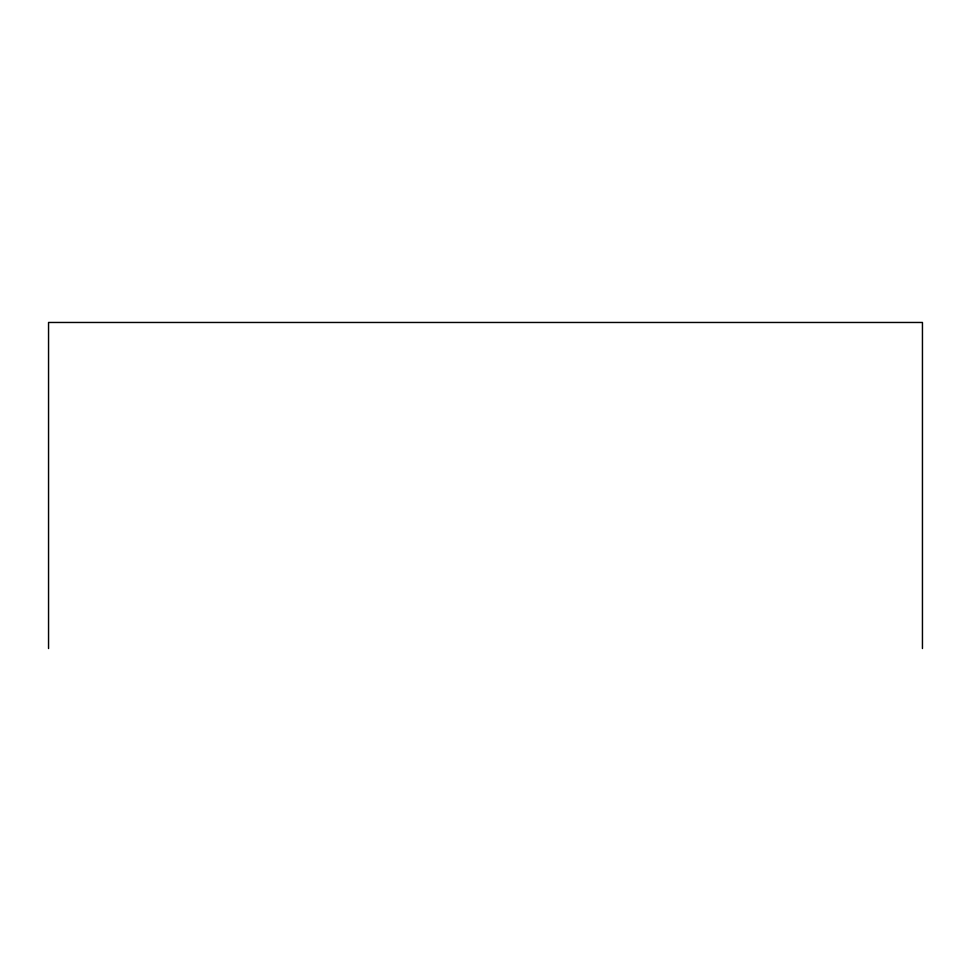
<?xml version="1.0" encoding="UTF-8"?>
<svg xmlns="http://www.w3.org/2000/svg" width="971" height="971" viewBox="0 0 971 971"><rect width="100%" height="100%" fill="white"/><g stroke="black" fill="none" stroke-linecap="round" stroke-linejoin="round"><path stroke-width="1.46" d="M922.45 648.531L922.45 322.469L48.55 322.469L48.55 648.531"/></g></svg>
